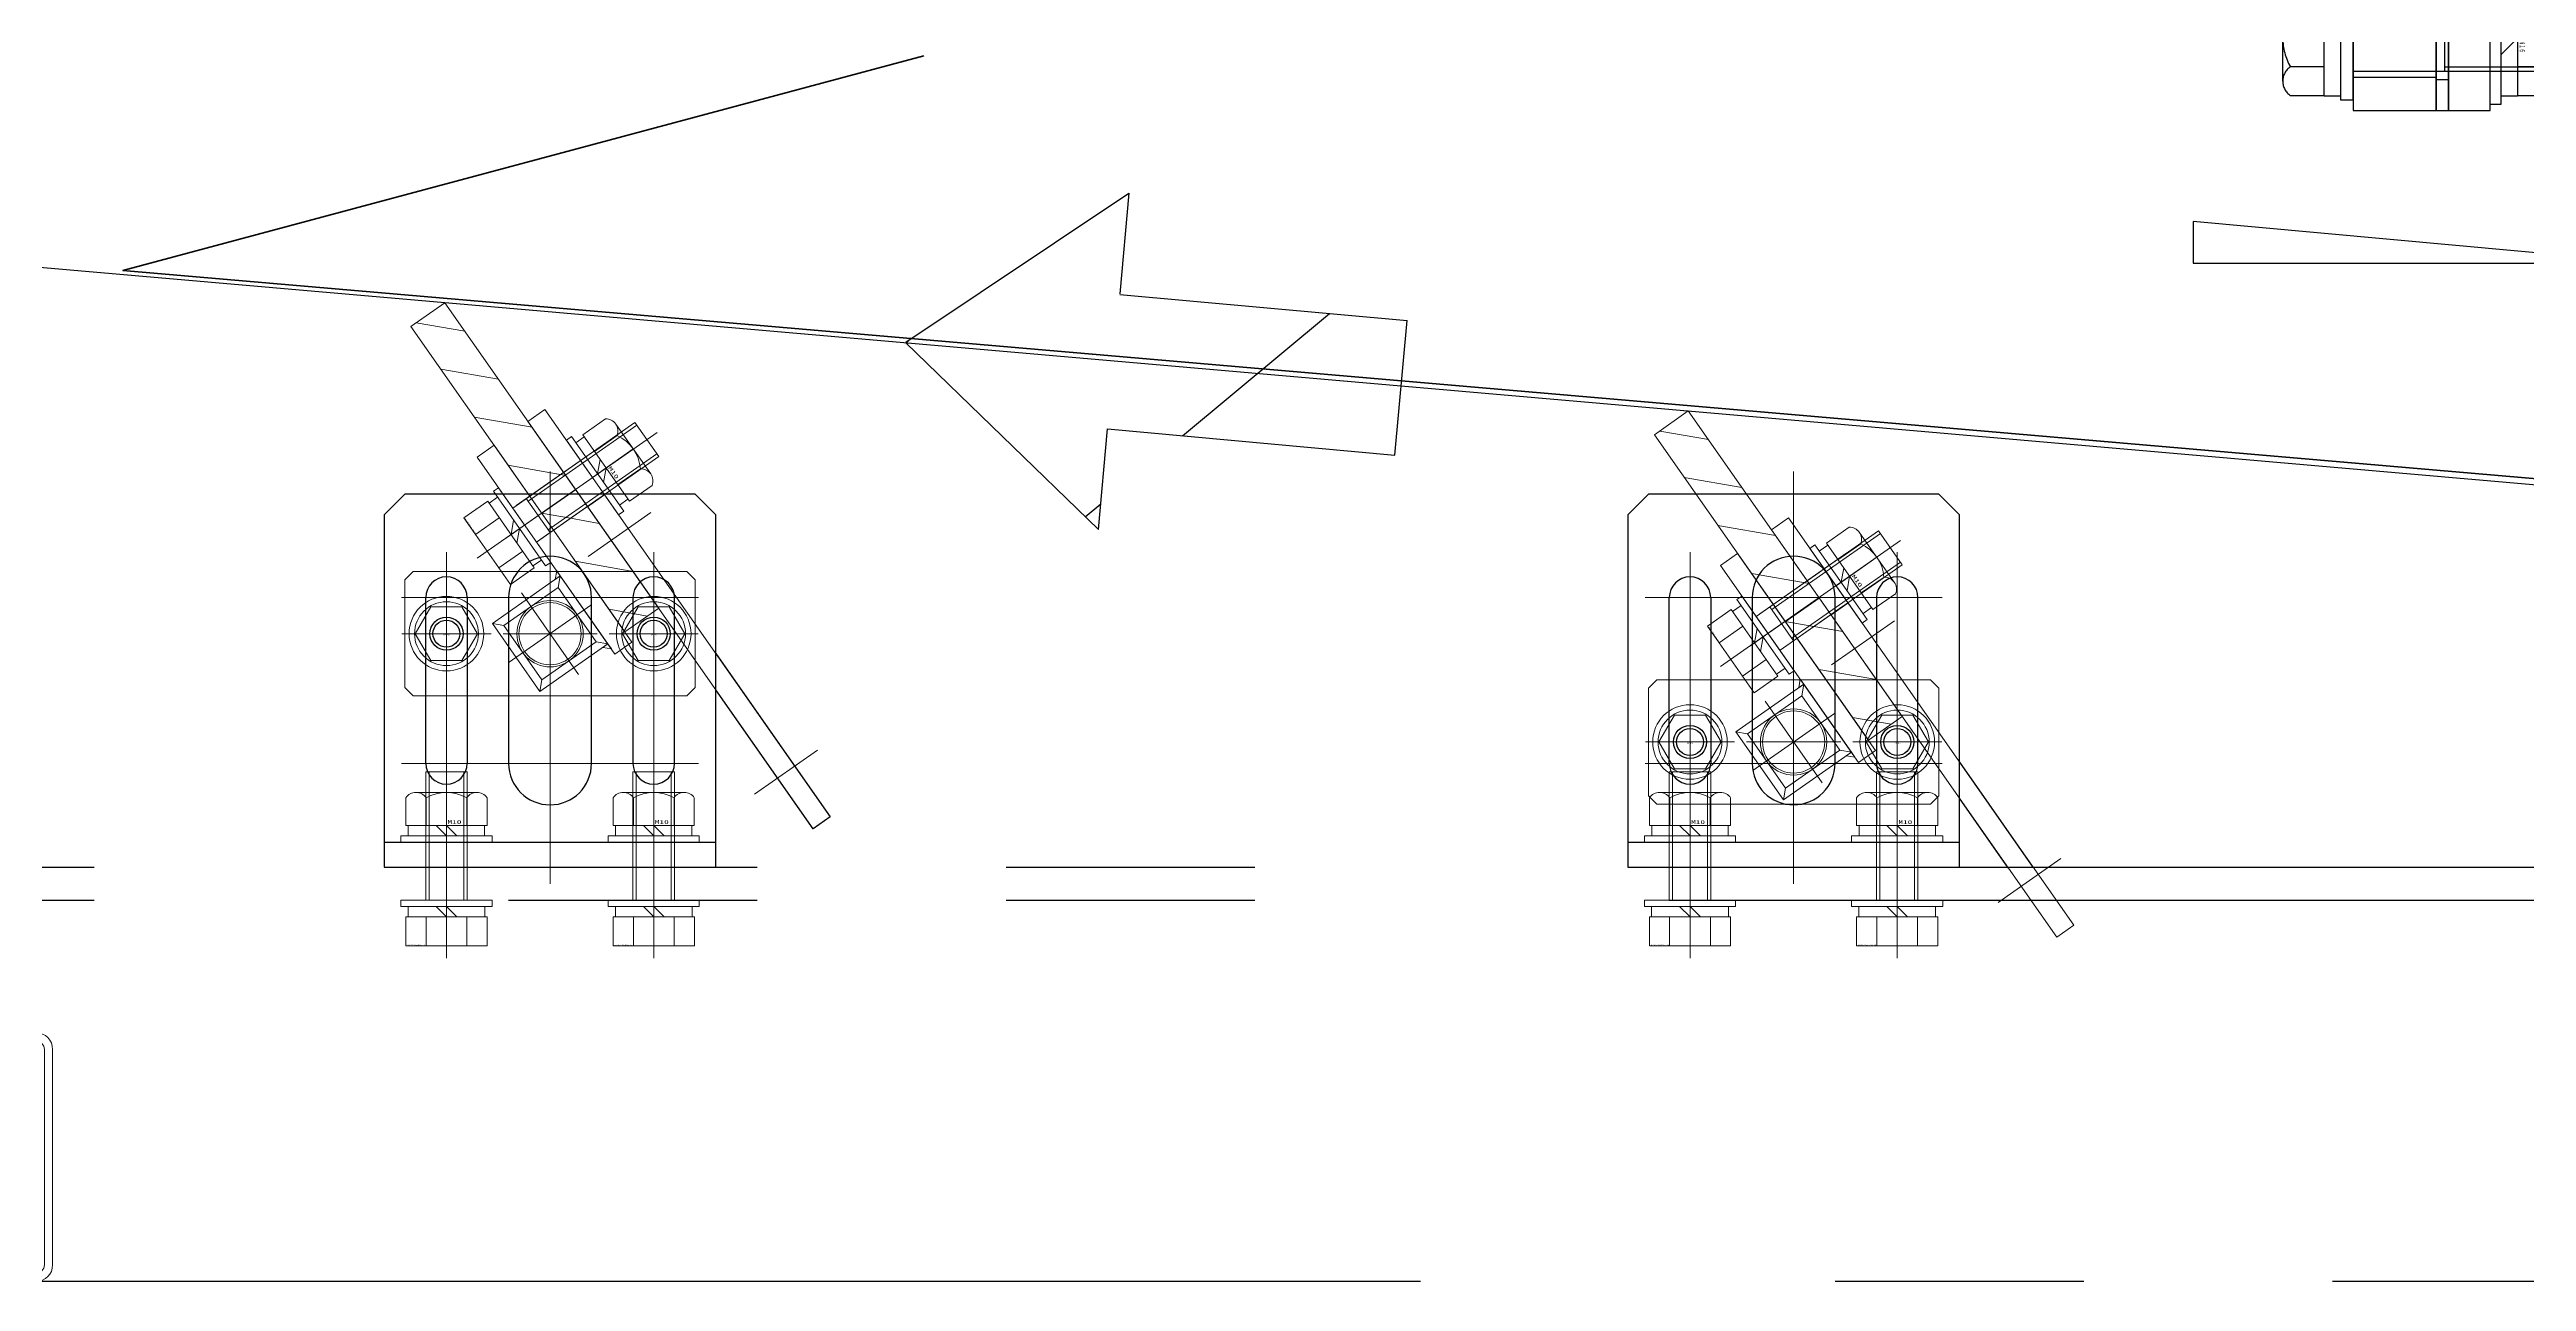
# Model space of a CAD drawing. Units: millimetres at full size. Extents: x -18456 to 18937, y -12290 to 13871.
# Drawn here: x -428 to 1365, y -5847 to -4955 of the extents above; entities that cross this region are included whole.
import ezdxf
from ezdxf.enums import TextEntityAlignment as Align

# ---------------------------------------------------------------- set-up
doc = ezdxf.new("R2010")
doc.units = ezdxf.units.MM
doc.header["$LTSCALE"] = 100
doc.linetypes.add('CHAIN2', pattern=[12, 9, -1, 1, -1])
doc.linetypes.add('DOUBLE_CHAIN2', pattern=[12.8, 9, -1, 0.6, -0.6, 0.6, -1])
for name, color, linetype in [('0-2_0', 2, 'Continuous'), ('0-3_06_PHANTOM', 2, 'DOUBLE_CHAIN2'), ('0-4_08_DIM', 3, 'Continuous'), ('0-6_10_DRAFT', 1, 'Continuous')]:
    doc.layers.add(name, color=color, linetype=linetype)
for name, color, linetype, lineweight in [('0-7_05_CENTER', 2, 'CHAIN2', 18), ('0-8_04_HIDDEN', 7, 'Continuous', 18), ('1-0', 30, 'Continuous', 70)]:
    doc.layers.add(name, color=color, linetype=linetype, lineweight=lineweight)
doc.styles.add('ＭＳ ゴシック', font='')
doc.styles.get('ＭＳ ゴシック').set_extended_font_data('MS Gothic')

# ---------------------------------------------------------------- blocks, each defined once
blk = doc.blocks.new('A$C67FD2836_1_1')
at = {"layer": '0-8_04_HIDDEN', "linetype": 'CHAIN2'}
for p, q in [((0, -10.75), (0, 10.75)), ((-10.75, 0), (10.75, 0))]:
    blk.add_line(p, q, dxfattribs=at)
at = {"layer": '0-8_04_HIDDEN'}
blk.add_lwpolyline([(3.75, -6.5), (-3.75, -6.5), (-7.51, 0), (-3.75, 6.5), (3.75, 6.5), (7.51, 0)], close=True, dxfattribs=at)
for radius in [9, 7.7]:
    blk.add_circle((0, 0), radius, dxfattribs=at)
at = {"layer": '0-6_10_DRAFT', "style": 'ＭＳ ゴシック', "width": 1.9}
blk.add_text('BT-M8', height=0.22, dxfattribs=at).set_placement((-0.69, -0.48), align=Align.BOTTOM_LEFT)
blk = doc.blocks.new('M8Tz_2')
at = {"layer": '0-2_0'}
for radius in [4, 3.25]:
    blk.add_circle((0, 0), radius, dxfattribs=at)
at = {"layer": '0-7_05_CENTER'}
for p, q in [((0, -6.92), (0, 6.92)), ((6.92, 0), (-6.92, 0))]:
    blk.add_line(p, q, dxfattribs=at)
blk = doc.blocks.new('A$C1CD4518B_1')
at = {"layer": '0-7_05_CENTER'}
for p, q in [((0, -11.35), (0, 11.35)), ((11.35, 0), (-11.35, 0))]:
    blk.add_line(p, q, dxfattribs=at)
at = {"layer": '0-8_04_HIDDEN'}
blk.add_lwpolyline([(-13, -35), (13, -35), (15, -33), (15, 33), (13, 35), (-13, 35), (-15, 33), (-15, -33)], close=True, dxfattribs=at)
blk.add_circle((0, 0), 8, dxfattribs=at)
for p in [(0, 25), (0, -25)]:
    blk.add_blockref('M8Tz_2', p, dxfattribs=at)
blk = doc.blocks.new('A$C3D81658F_1_1')
at = {"layer": '0-8_04_HIDDEN', "linetype": 'CHAIN2'}
blk.add_line((0, -39), (0, 14), dxfattribs=at)
at = {"layer": '0-8_04_HIDDEN'}
for p, q in [((-9.81, 11), (9.81, 11)), ((-9.81, 4), (-9.81, 11)), ((-4.91, 4), (-4.91, 11)), ((4.91, 4), (4.91, 11)), ((9.81, 4), (9.81, 11)), ((-11, 1.5), (11, 1.5)), ((-11, 1.5), (-11, 0)), ((-11, 0), (11, 0)), ((9.81, 4), (-9.81, 4)), ((-9.25, 4), (-9.25, 1.5)), ((-5, -36), (-5, 0)), ((0, 1.5), (-2.5, 4)), ((0, 4), (2.5, 1.5)), ((5, -36), (5, 0)), ((9.25, 1.5), (9.25, 4)), ((11, 0), (11, 1.5)), ((-5, -4), (5, -4)), ((-4.19, -36), (-4.19, -4)), ((4.19, -36), (4.19, -4)), ((-5, -36), (5, -36))]:
    blk.add_line(p, q, dxfattribs=at)
at = {"layer": '0-6_10_DRAFT', "style": 'ＭＳ ゴシック', "width": 1.8}
blk.add_text('BT-M10x40L,SW,PW', height=0.2199, dxfattribs=at).set_placement((5.14, 10.66), align=Align.BOTTOM_LEFT)
blk = doc.blocks.new('M10Nza_1_1')
at = {"layer": '0-8_04_HIDDEN'}
for p, q in [((-7.35, 12), (7.35, 12)), ((-9.8, 4), (-9.8, 10.69)), ((-4.9, 4), (-4.9, 10.69)), ((4.9, 10.69), (4.9, 4)), ((9.8, 10.69), (9.8, 4)), ((-9.8, 4), (9.8, 4)), ((-9.2, 1.5), (-9.2, 4)), ((0, 1.5), (-2.5, 4)), ((0, 4), (2.5, 1.5)), ((9.2, 4), (9.2, 1.5))]:
    blk.add_line(p, q, dxfattribs=at)
at = {"layer": '0-8_04_HIDDEN', "linetype": 'CHAIN2'}
blk.add_line((0, 12), (0, 0), dxfattribs=at)
at = {"layer": '0-8_04_HIDDEN'}
blk.add_lwpolyline([(-11, 1.5), (11, 1.5), (11, 0), (-11, 0)], close=True, dxfattribs=at)
for centre, radius, start, end in [((-7.35, 9.06), 2.94, 33.626, 146.374), ((0, 2.2), 9.8, 60, 120), ((7.35, 9.06), 2.94, 33.626, 146.374)]:
    blk.add_arc(centre, radius, start, end, dxfattribs=at)
at = {"layer": '0-6_10_DRAFT', "style": 'ＭＳ ゴシック', "width": 1.8}
blk.add_text('M10', height=0.916, dxfattribs=at).set_placement((0.26, 4.12), align=Align.BOTTOM_LEFT)
blk = doc.blocks.new('A$C43827900_1')
at = {"layer": '0-6_10_DRAFT'}
blk.add_line((0, 0), (10, 0), dxfattribs=at)
at = {"layer": '0-7_05_CENTER'}
for p, q in [((-3.94, 5), (13.51, 5)), ((-3.94, -5), (13.51, -5))]:
    blk.add_line(p, q, dxfattribs=at)
at = {"layer": '0-8_04_HIDDEN', "color": 3}
for p, q in [((10, 46.57), (1.57, 55)), ((10, 32.43), (0, 42.43)), ((10, 18.28), (0, 28.28)), ((10, 4.14), (0, 14.14)), ((10, -24.14), (0, -14.14)), ((6.72, -35), (0, -28.28))]:
    blk.add_line(p, q, dxfattribs=at)
blk.add_lwpolyline([(0, 55), (10, 55), (10, -35), (0, -35)], close=True, dxfattribs=at)
blk.add_lwpolyline([(10, -10), (5, -5), (0, 0)], dxfattribs=at)
blk = doc.blocks.new('A$C4A0F7F8D_1')
at = {"layer": '0-7_05_CENTER'}
for p, q in [((20.73, 25), (4.63, 25)), ((0, -12.01), (0, 12.01)), ((-12.01, 0), (12.01, 0))]:
    blk.add_line(p, q, dxfattribs=at)
at = {"layer": '0-8_04_HIDDEN', "color": 3}
for p, q in [((-8, 8), (-10, 10)), ((8, 8), (10, 10)), ((-8, -8), (-10, -10)), ((8, -8), (10, -10))]:
    blk.add_line(p, q, dxfattribs=at)
at = {"layer": '0-8_04_HIDDEN'}
for points in [[(10, -13), (15, -13), (15, 45), (10, 45)], [(10, -10), (-10, -10), (-10, 10), (10, 10)]]:
    blk.add_lwpolyline(points, close=True, dxfattribs=at)
at = {"layer": '0-8_04_HIDDEN', "color": 3}
for points in [[(8, -8), (-8, -8), (-8, 8), (8, 8)], [(10, 10), (8.5, 10), (10, 11.5)], [(10, -10), (8.5, -10), (10, -11.5)]]:
    blk.add_lwpolyline(points, close=True, dxfattribs=at)
at = {"layer": '0-8_04_HIDDEN'}
blk.add_circle((0, 0), 7.5, dxfattribs=at)
blk = doc.blocks.new('A$C6A4B7A37_1')
at = {"layer": '0-6_10_DRAFT'}
blk.add_line((0, 0), (5, 0), dxfattribs=at)
at = {"layer": '0-7_05_CENTER'}
for p, q in [((-6.8, 10), (11.71, 10)), ((-6.8, -10), (11.71, -10)), ((-6.8, -80), (11.71, -80))]:
    blk.add_line(p, q, dxfattribs=at)
at = {"layer": '0-8_04_HIDDEN'}
blk.add_lwpolyline([(5, 25), (0, 25), (0, -95), (5, -95)], close=True, dxfattribs=at)
blk = doc.blocks.new('A$C49334BAA_1')
at = {"layer": '0-8_04_HIDDEN'}
for name, p in [('A$C43827900_1', (15, 25)), ('A$C4A0F7F8D_1', (0, 0)), ('A$C6A4B7A37_1', (25, 20))]:
    blk.add_blockref(name, p, dxfattribs=at)
for name, p, rotation in [('A$C3D81658F_1_1', (10, 25), 90), ('M10Nza_1_1', (30, 25), 270)]:
    blk.add_blockref(name, p, dxfattribs=dict(at, rotation=rotation))
blk = doc.blocks.new('A$C7E012652_1')
at = {"layer": '0-2_0', "color": 134}
for p, q in [((-30, 25), (-30, 65)), ((-20, 65), (-20, 25)), ((-10, 65), (-10, 25)), ((10, 25), (10, 65)), ((20, 65), (20, 25)), ((30, 25), (30, 65)), ((-40, 6), (40, 6))]:
    blk.add_line(p, q, dxfattribs=at)
blk.add_lwpolyline([(-40, 0), (40, 0), (40, 85), (35, 90), (-35, 90), (-40, 85)], close=True, dxfattribs=at)
for centre, radius, start, end in [((0, 65), 10, 0, 180), ((-25, 65), 5, 0, 180), ((25, 65), 5, 0, 180), ((-25, 25), 5, 180, 0), ((0, 25), 10, 180, 0), ((25, 25), 5, 180, 0)]:
    blk.add_arc(centre, radius, start, end, dxfattribs=at)
at = {"layer": '0-7_05_CENTER'}
for p, q in [((0, -4.07), (0, 95.42)), ((-25, 14), (-25, 76)), ((25, 14), (25, 76)), ((-35.84, 65), (35.84, 65)), ((-35.84, 25), (35.84, 25)), ((-25, -6.59), (-25, 12.47)), ((25, -6.59), (25, 12.47))]:
    blk.add_line(p, q, dxfattribs=at)
blk = doc.blocks.new('A$C1A3C2C0C_1_1')
at = {"layer": '0-8_04_HIDDEN', "linetype": 'CHAIN2'}
blk.add_line((0, -34), (0, 14), dxfattribs=at)
at = {"layer": '0-8_04_HIDDEN'}
for p, q in [((-9.81, 11), (9.81, 11)), ((-9.81, 4), (-9.81, 11)), ((-4.91, 4), (-4.91, 11)), ((4.91, 4), (4.91, 11)), ((9.81, 4), (9.81, 11)), ((-11, 1.5), (11, 1.5)), ((-11, 1.5), (-11, 0)), ((-11, 0), (11, 0)), ((9.81, 4), (-9.81, 4)), ((-9.25, 4), (-9.25, 1.5)), ((-5, -31), (-5, 0)), ((-4.19, -31), (-4.19, 0)), ((0, 1.5), (-2.5, 4)), ((0, 4), (2.5, 1.5)), ((4.19, -31), (4.19, 0)), ((5, -31), (5, 0)), ((9.25, 1.5), (9.25, 4)), ((11, 0), (11, 1.5)), ((-5, -31), (5, -31))]:
    blk.add_line(p, q, dxfattribs=at)
at = {"layer": '0-6_10_DRAFT', "style": 'ＭＳ ゴシック', "width": 1.8}
blk.add_text('BT-M10x35L,SW,PW', height=0.2199, dxfattribs=at).set_placement((5.1, 10.66), align=Align.BOTTOM_LEFT)
blk = doc.blocks.new('A$C14933DA0_1')
at = {"layer": '0-2_0'}
for name, p in [('A$C7E012652_1', (0, 0)), ('M10Nza_1_1', (-25, 6)), ('M10Nza_1_1', (25, 6))]:
    blk.add_blockref(name, p, dxfattribs=at)
at = {"layer": '0-2_0', "rotation": 180}
for p in [(-25, -8), (25, -8)]:
    blk.add_blockref('A$C1A3C2C0C_1_1', p, dxfattribs=at)
blk = doc.blocks.new('A$C41DC2786_1')
at = {"layer": '0-2_0'}
for name, p in [('A$C7E012652_1', (0, 0)), ('M10Nza_1_1', (-25, 6)), ('M10Nza_1_1', (25, 6))]:
    blk.add_blockref(name, p, dxfattribs=at)
at = {"layer": '0-2_0', "rotation": 180}
for p in [(-25, -8), (25, -8)]:
    blk.add_blockref('A$C1A3C2C0C_1_1', p, dxfattribs=at)
blk = doc.blocks.new('A$C630344D5_1_1')
at = {"layer": '0-3_06_PHANTOM', "color": 5}
blk.add_line((312.61, -179.91), (1997.39, -326.79), dxfattribs=at)
blk = doc.blocks.new('A$C2A872049_1_1')
at = {"layer": '0-8_04_HIDDEN'}
for p, q in [((-11, 0), (11, 0)), ((-15, -56), (-15, -4)), ((-13, -56), (-13, -4)), ((-11, -2), (11, -2)), ((13, -4), (13, -56)), ((15, -4), (15, -56)), ((11, -58), (-11, -58)), ((11, -60), (-11, -60))]:
    blk.add_line(p, q, dxfattribs=at)
for centre, radius, start, end in [((-11, -4), 4, 90, 180), ((11, -4), 4, 0, 90), ((-11, -4), 2, 90, 180), ((11, -4), 2, 0, 90), ((-11, -56), 4, 180, 270), ((-11, -56), 2, 180, 270), ((11, -56), 4, 270, 0), ((11, -56), 2, 270, 0)]:
    blk.add_arc(centre, radius, start, end, dxfattribs=at)
blk = doc.blocks.new('A$C27AD2B2D_1_1')
at = {"layer": '0-3_06_PHANTOM', "color": 7}
blk.add_line((50, 192), (2550, 192), dxfattribs=at)
blk.add_lwpolyline([(50, 200), (2550, 200), (2550, 100), (50, 100)], close=True, dxfattribs=at)
at = {"layer": '0-7_05_CENTER'}
for p, q in [((1035, 208.1), (1035, 183.9)), ((1085, 208.1), (1085, 183.9)), ((1335, 208.1), (1335, 183.9)), ((1385, 208.1), (1385, 183.9))]:
    blk.add_line(p, q, dxfattribs=at)
at = {"layer": '0-8_04_HIDDEN'}
blk.add_blockref('A$C2A872049_1_1', (925, 160), dxfattribs=at)
blk = doc.blocks.new('A$C73951639_1_1')
at = {"layer": '0-3_06_PHANTOM', "color": 7}
for p, q in [((32, 30.25), (36, 30.05)), ((10, -30.25), (32, -30.25)), ((32, -30.25), (36, -30.05))]:
    blk.add_line(p, q, dxfattribs=at)
for points in [[(10, 77.5), (0, 77.5), (0, -77.5), (10, -77.5)], [(68, 28.95), (60, 30.05), (60, -30.05), (68, -28.95)]]:
    blk.add_lwpolyline(points, close=True, dxfattribs=at)
at = {"layer": '0-3_06_PHANTOM', "color": 3}
for points in [[(4, 30.25), (2, 30.25), (4, 28.25)], [(10, 30.25), (12, 30.25), (10, 32.25)], [(4, -30.25), (2, -30.25), (4, -28.25)], [(10, -30.25), (12, -30.25), (10, -32.25)]]:
    blk.add_lwpolyline(points, close=True, dxfattribs=at)
at = {"layer": '0-3_06_PHANTOM', "color": 7}
for points in [[(10, -30.25), (10, 30.25), (32, 30.25)], [(44, 28.95), (36, 30.05), (36, -30.05), (44, -28.95)], [(52, 28.95), (44, 30.05), (44, -30.05), (52, -28.95)], [(60, 28.95), (52, 30.05), (52, -30.05), (60, -28.95)]]:
    blk.add_lwpolyline(points, dxfattribs=at)
at = {"layer": '0-7_05_CENTER'}
for p, q in [((-8.05, 60), (18.04, 60)), ((0, 0), (72.72, 0)), ((68, 0), (10, 0)), ((-8.05, -60), (18.04, -60))]:
    blk.add_line(p, q, dxfattribs=at)
at = {"layer": '0-8_04_HIDDEN'}
for p, q in [((10, 30.25), (0, 30.25)), ((4, -30.25), (4, 30.25)), ((4, 26.75), (68, 26.75)), ((4, -26.75), (68, -26.75)), ((10, -30.25), (0, -30.25))]:
    blk.add_line(p, q, dxfattribs=at)
blk = doc.blocks.new('A$C4CA70B29_1_1')
at = {"layer": '0-3_06_PHANTOM', "color": 3, "linetype": 'Continuous'}
for p, q in [((-3, 70), (0, 70)), ((-3, 60), (0, 60)), ((-3, 50), (0, 50)), ((-3, 40), (0, 40)), ((-3, 30), (0, 30)), ((-3, 20), (0, 20)), ((-3, 10), (0, 10)), ((-3, 0), (0, 0)), ((-3, -10), (0, -10)), ((-3, -20), (0, -20)), ((-3, -30), (0, -30)), ((-3, -40), (0, -40)), ((-3, -50), (0, -50)), ((-3, -60), (0, -60)), ((-3, -70), (0, -70))]:
    blk.add_line(p, q, dxfattribs=at)
at = {"layer": '0-3_06_PHANTOM', "color": 3}
blk.add_lwpolyline([(0, 77.5), (-3, 77.5), (-3, -77.5), (0, -77.5)], close=True, dxfattribs=at)
blk = doc.blocks.new('M16Nza_1_1')
at = {"layer": '0-3_06_PHANTOM', "color": 7}
for p, q in [((-10.39, 19.6), (10.39, 19.6)), ((-13.85, 17.74), (-13.85, 6.6)), ((-6.92, 6.6), (-6.92, 17.74)), ((6.93, 17.74), (6.93, 6.6)), ((13.85, 6.6), (13.85, 17.74)), ((-4, 6.6), (0, 2.6)), ((0, 6.6), (4, 2.6)), ((14, 6.6), (14, 2.6))]:
    blk.add_line(p, q, dxfattribs=at)
at = {"layer": '0-3_06_PHANTOM', "color": 7, "linetype": 'CHAIN2'}
blk.add_line((0, 0), (0, 19.6), dxfattribs=at)
at = {"layer": '0-3_06_PHANTOM', "color": 7}
blk.add_lwpolyline([(-14, 2.6), (-14, 6.6), (14, 6.6)], dxfattribs=at)
blk.add_lwpolyline([(-16, 2.6), (16, 2.6), (16, 0), (-16, 0)], close=True, dxfattribs=at)
for centre, radius, start, end in [((-10.39, 15.44), 4.16, 33.626, 146.374), ((0, 5.75), 13.85, 60, 120), ((10.39, 15.44), 4.16, 33.626, 146.374)]:
    blk.add_arc(centre, radius, start, end, dxfattribs=at)
at = {"layer": '0-6_10_DRAFT', "style": 'ＭＳ ゴシック', "width": 0.6}
blk.add_text('Ｍ１６', height=1.257, dxfattribs=at).set_placement((0.41, 6.78), align=Align.BOTTOM_LEFT)
blk = doc.blocks.new('A$C598F6B99_1')
at = {"layer": '0-3_06_PHANTOM', "color": 7, "linetype": 'CHAIN2'}
blk.add_line((0, 20.91), (0, -61), dxfattribs=at)
at = {"layer": '0-3_06_PHANTOM', "color": 7}
for p, q in [((-13.85, 15.14), (-13.85, 7)), ((-10.39, 17), (10.39, 17)), ((-6.92, 7), (-6.92, 15.14)), ((6.92, 15.14), (6.92, 7)), ((13.85, 7), (13.85, 15.14)), ((-14, 3), (-14, 7)), ((-14, 7), (14, 7)), ((0.73, 3), (-0.73, 7)), ((14, 7), (14, 3)), ((-15, 0), (-15, 3)), ((-15, 3), (15, 3)), ((-15, 0), (15, 0)), ((-8, 0), (-8, -56.92)), ((8, 0), (8, -56.92)), ((15, 3), (15, 0)), ((8, -22), (-8, -22)), ((-6.92, -22), (-6.92, -58)), ((6.92, -22), (6.92, -58))]:
    blk.add_line(p, q, dxfattribs=at)
for points in [[(8, -56.92), (-8, -56.92), (-6.92, -58)], [(8, -56.92), (6.92, -58), (-6.92, -58)]]:
    blk.add_lwpolyline(points, dxfattribs=at)
for centre, radius, start, end in [((-10.39, 12.84), 4.16, 33.626, 146.374), ((0, 3.15), 13.85, 60, 120), ((10.39, 12.84), 4.16, 33.626, 146.374)]:
    blk.add_arc(centre, radius, start, end, dxfattribs=at)
at = {"layer": '0-6_10_DRAFT', "style": 'ＭＳ ゴシック', "width": 1.5}
blk.add_text('M16x65', height=0.733, dxfattribs=at).set_placement((0.41, 7.48), align=Align.BOTTOM_LEFT)
blk = doc.blocks.new('TSフランジ-JIS10K-50mmb')
at = {"layer": '0-3_06_PHANTOM'}
for p, q in [((-36.5, 71), (36.5, 71)), ((-36.5, 20), (-36.5, 71)), ((36.5, 71), (36.5, 20)), ((-60, 20), (-36.5, 60.7)), ((-6, 20), (-3.5, 60.7)), ((3.5, 60.7), (-3.5, 60.7)), ((6, 20), (3.5, 60.7)), ((60, 20), (36.5, 60.7)), ((77.5, 20), (-77.5, 20)), ((-77.5, 20), (-77.5, 0)), ((77.5, 0), (77.5, 20)), ((-77.5, 0), (77.5, 0))]:
    blk.add_line(p, q, dxfattribs=at)
at = {"layer": '0-3_06_PHANTOM', "linetype": 'CHAIN2'}
for p, q in [((0, 0), (0, 71)), ((-60, -5.65), (-60, 25.28)), ((60, -5.65), (60, 25.28))]:
    blk.add_line(p, q, dxfattribs=at)
at = {"layer": '0-3_06_PHANTOM', "linetype": 'Continuous'}
for p, q in [((-69.5, 0), (-69.5, 20)), ((-50.5, 0), (-50.5, 20)), ((50.5, 0), (50.5, 20)), ((69.5, 0), (69.5, 20))]:
    blk.add_line(p, q, dxfattribs=at)
at = {"layer": '0-6_10_DRAFT'}
for p, q in [((-26, 5), (-26, 0)), ((26, 5), (26, 0))]:
    blk.add_line(p, q, dxfattribs=at)
for points in [[(-30.4, 71), (-28.7, 8), (28.7, 8)], [(30.4, 71), (28.7, 8), (26, 5)], [(-28.7, 8), (-26, 5), (26, 5)]]:
    blk.add_lwpolyline(points, dxfattribs=at)
blk = doc.blocks.new('A$C3D25287D_1_1')
at = {"layer": '0-3_06_PHANTOM', "color": 7}
for p, q in [((0, 30), (81.5, 30)), ((0, -30), (81.5, -30))]:
    blk.add_line(p, q, dxfattribs=at)
at = {"layer": '0-7_05_CENTER'}
blk.add_line((0, 0), (136.5, 0), dxfattribs=at)
at = {"layer": '0-3_06_PHANTOM'}
for name, p, rotation in [('TSフランジ-JIS10K-50mmb', (152.5, 0), 90), ('A$C598F6B99_1', (132.5, 60), 90), ('M16Nza_1_1', (165.5, 60), 270), ('A$C598F6B99_1', (132.5, -60), 90), ('M16Nza_1_1', (165.5, -60), 270)]:
    blk.add_blockref(name, p, dxfattribs=dict(at, rotation=rotation))
for name in ['A$C73951639_1_1', 'A$C4CA70B29_1_1']:
    blk.add_blockref(name, (155.5, 0), dxfattribs=at)
blk = doc.blocks.new('エルボ(TS-L)-65mmb_1_1')
at = {"layer": '0-3_06_PHANTOM'}
for p, q in [((-110, 43.5), (0, 43.5)), ((0, 43.5), (0, -43.5)), ((0, -43.5), (-110, -43.5))]:
    blk.add_line(p, q, dxfattribs=at)
blk.add_arc((-110, 0), 43.5, 90, 270, dxfattribs=at)
at = {"layer": '0-6_10_DRAFT'}
for p, q in [((0, 38), (-24.63, 38)), ((0, -38), (-24.63, -38))]:
    blk.add_line(p, q, dxfattribs=at)
at = {"layer": '0-7_05_CENTER'}
for p, q in [((-110, 53.5), (-110, -53.5)), ((-163.5, 0), (0, 0))]:
    blk.add_line(p, q, dxfattribs=at)
at = {"layer": '0-6_10_DRAFT', "style": 'ＭＳ ゴシック', "width": 2.2}
blk.add_text('65mm', height=4.399, dxfattribs=at).set_placement((-41.03, -10.01), align=Align.BOTTOM_LEFT)
blk = doc.blocks.new('A$C18500DD8_1')
at = {"layer": '0-3_06_PHANTOM', "rotation": 34.92895}
blk.add_blockref('エルボ(TS-L)-65mmb_1_1', (-1829.81, -767.02), dxfattribs=at)
at = {"layer": '0-3_06_PHANTOM'}
blk.add_blockref('A$C3D25287D_1_1', (-1562.5, -830), dxfattribs=at)
blk = doc.blocks.new('A$C67E3024E_1_1')
at = {"layer": '0-4_08_DIM'}
for p, q in [((8.395, 2.716), (20, 2.716)), ((11.426, -2.716), (16.858, 2.716)), ((20, -2.716), (20, 2.716)), ((0, 0), (0.099, 0.099)), ((8.395, -2.716), (20, -2.716)), ((7.823, -6.319), (8.395, -5.747))]:
    blk.add_line(p, q, dxfattribs=at)
for points in [[(0, 0.019), (8.395, 6.8), (8.395, 2.735)], [(0, 0), (8.395, -6.781), (8.395, -2.716)]]:
    blk.add_lwpolyline(points, dxfattribs=at)

msp = doc.modelspace()

# ---------------------------------------------------------------- linework, layer by layer
at = {"layer": '0-2_0', "color": 134}
for p, q in [((54.2, -5392.2), (136.9, -5510.4)), ((124.6, -5519), (54.2, -5418.4)), ((954.2, -5470.7), (1007.4, -5546.7)), ((989.4, -5547.2), (954.2, -5496.8)), ((136.9, -5510.4), (124.6, -5519))]:
    msp.add_line(p, q, dxfattribs=at)
at = {"layer": '0-2_0', "color": 5}
msp.add_lwpolyline([(1123.4, -5109.5), (1453.4, -5109.5), (1123.4, -5079.5)], close=True, dxfattribs=at)
at = {"layer": '1-0'}
msp.add_lwpolyline([(2037.4, -5323.1), (-375, -5114.8), (204.6, -4959.5)], dxfattribs=at)

# ---------------------------------------------------------------- block references
at = {"layer": '0-2_0', "xscale": 3, "yscale": 3}
for name, p in [('A$C18500DD8_1', (5529.2, -2276.7)), ('A$C27AD2B2D_1_1', (-3245.8, -6146.7)), ('A$C41DC2786_1', (-65.8, -5546.7)), ('A$C14933DA0_1', (834.2, -5546.7)), ('A$C67FD2836_1_1', (-140.8, -5377.8)), ('A$C67FD2836_1_1', (9.2, -5377.8)), ('A$C67FD2836_1_1', (759.2, -5456.2)), ('A$C67FD2836_1_1', (909.2, -5456.2))]:
    msp.add_blockref(name, p, dxfattribs=at)
at = {"layer": '0-2_0', "xscale": 18, "yscale": 18, "rotation": 354.80593}
msp.add_blockref('A$C67E3024E_1_1', (191.6, -5167.2), dxfattribs=at)
at = {"layer": '0-3_06_PHANTOM', "xscale": 3, "yscale": 3}
msp.add_blockref('A$C630344D5_1_1', (-1895.8, -4527.3), dxfattribs=at)
at = {"layer": '0-8_04_HIDDEN', "xscale": 3, "yscale": 3}
for name, p, rotation in [('A$C49334BAA_1', (-65.8, -5377.8), 35), ('A$C49334BAA_1', (834.2, -5456.2), 35), ('A$C1CD4518B_1', (-65.8, -5377.8), 270), ('A$C1CD4518B_1', (834.2, -5456.2), 270)]:
    msp.add_blockref(name, p, dxfattribs=dict(at, rotation=rotation))

doc.saveas('drawing.dxf')
